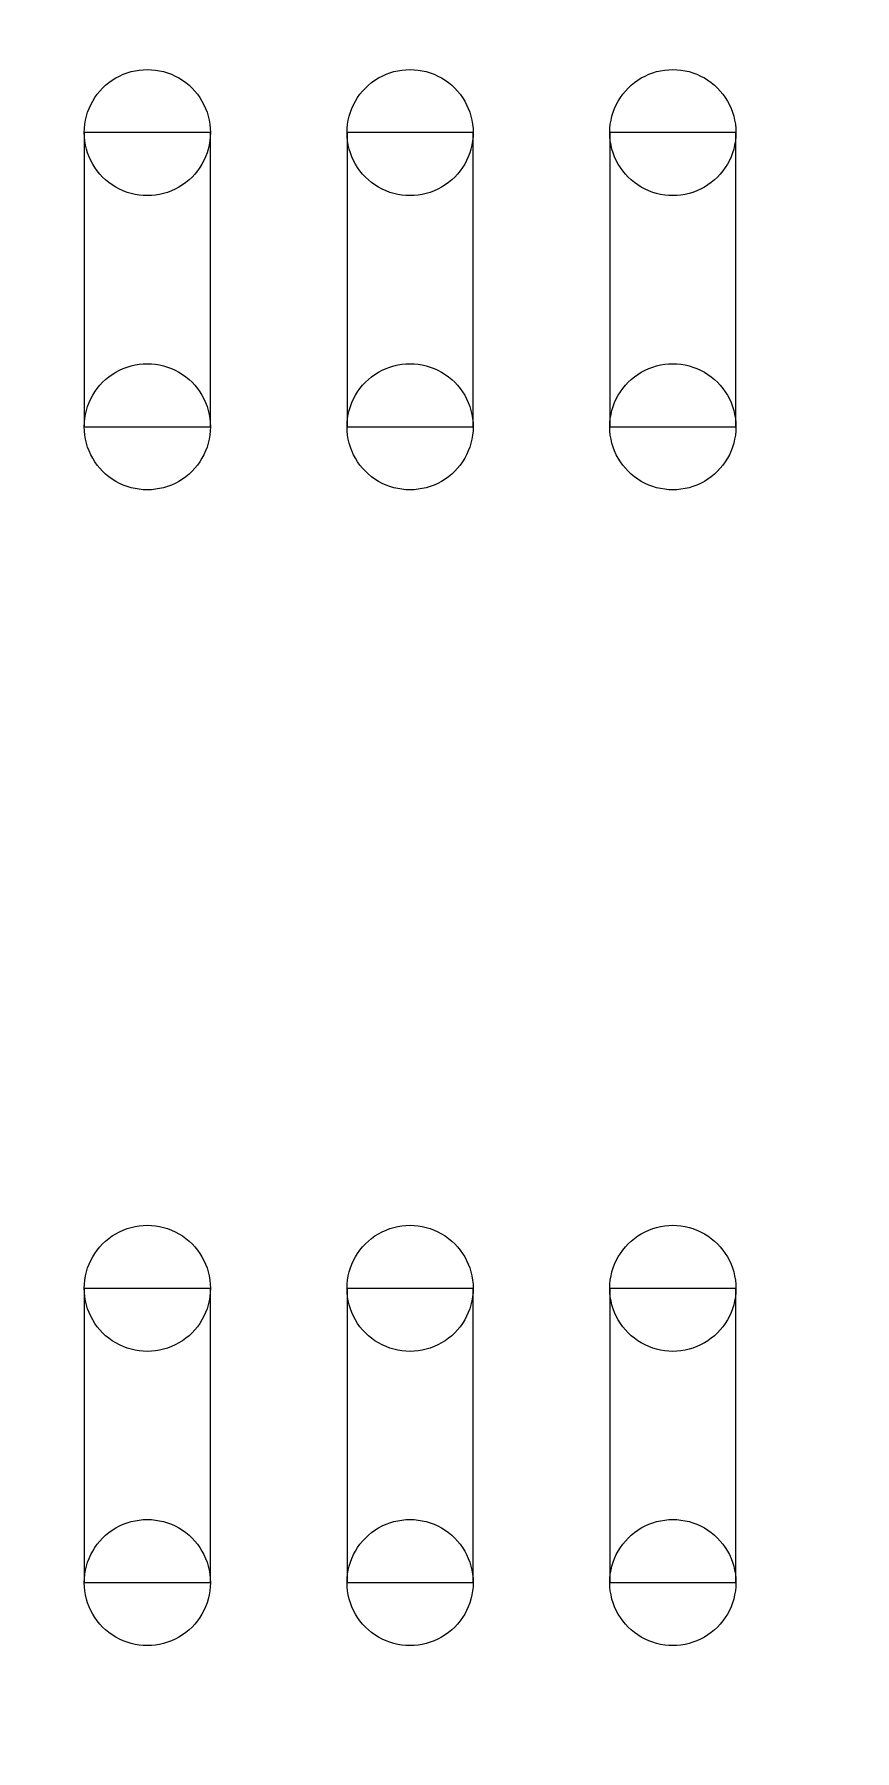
# Model space of a CAD drawing. Header units: millimetres. Extents: x -145 to 117, y -28 to 99.
# Drawn here: x -68.58 to -64.61, y 67 to 75.3 of the extents above; entities that cross this region are included whole.
import ezdxf

# ---------------------------------------------------------------- set-up
doc = ezdxf.new("R2010")
doc.units = ezdxf.units.MM
doc.header["$MEASUREMENT"] = 0
doc.layers.add('bottomstencil', color=7, linetype='Continuous')

msp = doc.modelspace()

# ---------------------------------------------------------------- linework, layer by layer
at = {"layer": 'bottomstencil', "color": 8, "lineweight": 9}
msp.add_open_spline([(-17.5854, 99.4833), (-17.5854, 99.4833), (-144.5854, 99.4833), (-144.5854, 99.4833), (-144.5854, 99.4833), (-144.5854, 99.4833), (-144.5854, -27.5167), (-144.5854, -27.5167), (-144.5854, -27.5167), (-144.5854, -27.5167), (-17.5854, -27.5167), (-17.5854, -27.5167), (-17.5854, -27.5167), (-17.5854, -27.5167), (-17.5854, 99.4833), (-17.5854, 99.4833)], degree=3, knots=[0, 0, 0, 0, 0.2, 0.2, 0.2, 0.2, 0.4, 0.4, 0.4, 0.4, 0.6, 0.6, 0.6, 0.6, 1, 1, 1, 1], dxfattribs=at)
at = {"layer": 'bottomstencil', "lineweight": 9}
for points, knots in [([(-68.3346, 74.8199), (-68.3346, 74.9288), (-68.2765, 75.0294), (-68.1822, 75.0839), (-68.1822, 75.0839), (-68.0879, 75.1383), (-67.9717, 75.1383), (-67.8774, 75.0839), (-67.8774, 75.0839), (-67.7831, 75.0294), (-67.725, 74.9288), (-67.725, 74.8199)], [0, 0, 0, 0, 0.25, 0.25, 0.25, 0.25, 0.5, 0.5, 0.5, 0.5, 1, 1, 1, 1]), ([(-67.0646, 74.8199), (-67.0646, 74.9288), (-67.0065, 75.0294), (-66.9122, 75.0839), (-66.9122, 75.0839), (-66.8179, 75.1383), (-66.7017, 75.1383), (-66.6074, 75.0839), (-66.6074, 75.0839), (-66.5131, 75.0294), (-66.455, 74.9288), (-66.455, 74.8199)], [0, 0, 0, 0, 0.25, 0.25, 0.25, 0.25, 0.5, 0.5, 0.5, 0.5, 1, 1, 1, 1]), ([(-65.7946, 74.8199), (-65.7946, 74.9288), (-65.7365, 75.0294), (-65.6422, 75.0839), (-65.6422, 75.0839), (-65.5479, 75.1383), (-65.4317, 75.1383), (-65.3374, 75.0839), (-65.3374, 75.0839), (-65.2431, 75.0294), (-65.185, 74.9288), (-65.185, 74.8199)], [0, 0, 0, 0, 0.25, 0.25, 0.25, 0.25, 0.5, 0.5, 0.5, 0.5, 1, 1, 1, 1]), ([(-67.725, 73.3975), (-67.725, 73.3975), (-68.3346, 73.3975), (-68.3346, 73.3975), (-68.3346, 73.3975), (-68.3346, 73.3975), (-68.3346, 74.8199), (-68.3346, 74.8199), (-68.3346, 74.8199), (-68.3346, 74.8199), (-67.725, 74.8199), (-67.725, 74.8199), (-67.725, 74.8199), (-67.725, 74.8199), (-67.725, 73.3975), (-67.725, 73.3975)], [0, 0, 0, 0, 0.2, 0.2, 0.2, 0.2, 0.4, 0.4, 0.4, 0.4, 0.6, 0.6, 0.6, 0.6, 1, 1, 1, 1]), ([(-67.725, 74.8199), (-67.725, 74.711), (-67.7831, 74.6104), (-67.8774, 74.5559), (-67.8774, 74.5559), (-67.9717, 74.5015), (-68.0879, 74.5015), (-68.1822, 74.5559), (-68.1822, 74.5559), (-68.2765, 74.6104), (-68.3346, 74.711), (-68.3346, 74.8199)], [0, 0, 0, 0, 0.25, 0.25, 0.25, 0.25, 0.5, 0.5, 0.5, 0.5, 1, 1, 1, 1]), ([(-68.0298, 74.8199), (-68.0298, 74.8199), (-68.0298, 74.8199), (-68.0298, 74.8199), (-68.0298, 74.8199), (-68.0298, 74.8199), (-68.0298, 74.8199), (-68.0298, 74.8199), (-68.0298, 74.8199), (-68.0298, 74.8199), (-68.0298, 74.8199), (-68.0298, 74.8199)], [0, 0, 0, 0, 0.25, 0.25, 0.25, 0.25, 0.5, 0.5, 0.5, 0.5, 1, 1, 1, 1]), ([(-68.0298, 74.8199), (-68.0298, 74.8199), (-68.0298, 74.8199), (-68.0298, 74.8199), (-68.0298, 74.8199), (-68.0298, 74.8199), (-68.0298, 74.8199), (-68.0298, 74.8199), (-68.0298, 74.8199), (-68.0298, 74.8199), (-68.0298, 74.8199), (-68.0298, 74.8199)], [0, 0, 0, 0, 0.25, 0.25, 0.25, 0.25, 0.5, 0.5, 0.5, 0.5, 1, 1, 1, 1]), ([(-66.455, 73.3975), (-66.455, 73.3975), (-67.0646, 73.3975), (-67.0646, 73.3975), (-67.0646, 73.3975), (-67.0646, 73.3975), (-67.0646, 74.8199), (-67.0646, 74.8199), (-67.0646, 74.8199), (-67.0646, 74.8199), (-66.455, 74.8199), (-66.455, 74.8199), (-66.455, 74.8199), (-66.455, 74.8199), (-66.455, 73.3975), (-66.455, 73.3975)], [0, 0, 0, 0, 0.2, 0.2, 0.2, 0.2, 0.4, 0.4, 0.4, 0.4, 0.6, 0.6, 0.6, 0.6, 1, 1, 1, 1]), ([(-66.455, 74.8199), (-66.455, 74.711), (-66.5131, 74.6104), (-66.6074, 74.5559), (-66.6074, 74.5559), (-66.7017, 74.5015), (-66.8179, 74.5015), (-66.9122, 74.5559), (-66.9122, 74.5559), (-67.0065, 74.6104), (-67.0646, 74.711), (-67.0646, 74.8199)], [0, 0, 0, 0, 0.25, 0.25, 0.25, 0.25, 0.5, 0.5, 0.5, 0.5, 1, 1, 1, 1]), ([(-66.7598, 74.8199), (-66.7598, 74.8199), (-66.7598, 74.8199), (-66.7598, 74.8199), (-66.7598, 74.8199), (-66.7598, 74.8199), (-66.7598, 74.8199), (-66.7598, 74.8199), (-66.7598, 74.8199), (-66.7598, 74.8199), (-66.7598, 74.8199), (-66.7598, 74.8199)], [0, 0, 0, 0, 0.25, 0.25, 0.25, 0.25, 0.5, 0.5, 0.5, 0.5, 1, 1, 1, 1]), ([(-66.7598, 74.8199), (-66.7598, 74.8199), (-66.7598, 74.8199), (-66.7598, 74.8199), (-66.7598, 74.8199), (-66.7598, 74.8199), (-66.7598, 74.8199), (-66.7598, 74.8199), (-66.7598, 74.8199), (-66.7598, 74.8199), (-66.7598, 74.8199), (-66.7598, 74.8199)], [0, 0, 0, 0, 0.25, 0.25, 0.25, 0.25, 0.5, 0.5, 0.5, 0.5, 1, 1, 1, 1]), ([(-65.185, 73.3975), (-65.185, 73.3975), (-65.7946, 73.3975), (-65.7946, 73.3975), (-65.7946, 73.3975), (-65.7946, 73.3975), (-65.7946, 74.8199), (-65.7946, 74.8199), (-65.7946, 74.8199), (-65.7946, 74.8199), (-65.185, 74.8199), (-65.185, 74.8199), (-65.185, 74.8199), (-65.185, 74.8199), (-65.185, 73.3975), (-65.185, 73.3975)], [0, 0, 0, 0, 0.2, 0.2, 0.2, 0.2, 0.4, 0.4, 0.4, 0.4, 0.6, 0.6, 0.6, 0.6, 1, 1, 1, 1]), ([(-65.185, 74.8199), (-65.185, 74.711), (-65.2431, 74.6104), (-65.3374, 74.5559), (-65.3374, 74.5559), (-65.4317, 74.5015), (-65.5479, 74.5015), (-65.6422, 74.5559), (-65.6422, 74.5559), (-65.7365, 74.6104), (-65.7946, 74.711), (-65.7946, 74.8199)], [0, 0, 0, 0, 0.25, 0.25, 0.25, 0.25, 0.5, 0.5, 0.5, 0.5, 1, 1, 1, 1]), ([(-65.4898, 74.8199), (-65.4898, 74.8199), (-65.4898, 74.8199), (-65.4898, 74.8199), (-65.4898, 74.8199), (-65.4898, 74.8199), (-65.4898, 74.8199), (-65.4898, 74.8199), (-65.4898, 74.8199), (-65.4898, 74.8199), (-65.4898, 74.8199), (-65.4898, 74.8199)], [0, 0, 0, 0, 0.25, 0.25, 0.25, 0.25, 0.5, 0.5, 0.5, 0.5, 1, 1, 1, 1]), ([(-65.4898, 74.8199), (-65.4898, 74.8199), (-65.4898, 74.8199), (-65.4898, 74.8199), (-65.4898, 74.8199), (-65.4898, 74.8199), (-65.4898, 74.8199), (-65.4898, 74.8199), (-65.4898, 74.8199), (-65.4898, 74.8199), (-65.4898, 74.8199), (-65.4898, 74.8199)], [0, 0, 0, 0, 0.25, 0.25, 0.25, 0.25, 0.5, 0.5, 0.5, 0.5, 1, 1, 1, 1]), ([(-68.3346, 73.3975), (-68.3346, 73.5064), (-68.2765, 73.607), (-68.1822, 73.6615), (-68.1822, 73.6615), (-68.0879, 73.7159), (-67.9717, 73.7159), (-67.8774, 73.6615), (-67.8774, 73.6615), (-67.7831, 73.607), (-67.725, 73.5064), (-67.725, 73.3975)], [0, 0, 0, 0, 0.25, 0.25, 0.25, 0.25, 0.5, 0.5, 0.5, 0.5, 1, 1, 1, 1]), ([(-67.0646, 73.3975), (-67.0646, 73.5064), (-67.0065, 73.607), (-66.9122, 73.6615), (-66.9122, 73.6615), (-66.8179, 73.7159), (-66.7017, 73.7159), (-66.6074, 73.6615), (-66.6074, 73.6615), (-66.5131, 73.607), (-66.455, 73.5064), (-66.455, 73.3975)], [0, 0, 0, 0, 0.25, 0.25, 0.25, 0.25, 0.5, 0.5, 0.5, 0.5, 1, 1, 1, 1]), ([(-65.7946, 73.3975), (-65.7946, 73.5064), (-65.7365, 73.607), (-65.6422, 73.6615), (-65.6422, 73.6615), (-65.5479, 73.7159), (-65.4317, 73.7159), (-65.3374, 73.6615), (-65.3374, 73.6615), (-65.2431, 73.607), (-65.185, 73.5064), (-65.185, 73.3975)], [0, 0, 0, 0, 0.25, 0.25, 0.25, 0.25, 0.5, 0.5, 0.5, 0.5, 1, 1, 1, 1]), ([(-67.725, 73.3975), (-67.725, 73.2886), (-67.7831, 73.188), (-67.8774, 73.1335), (-67.8774, 73.1335), (-67.9717, 73.0791), (-68.0879, 73.0791), (-68.1822, 73.1335), (-68.1822, 73.1335), (-68.2765, 73.188), (-68.3346, 73.2886), (-68.3346, 73.3975)], [0, 0, 0, 0, 0.25, 0.25, 0.25, 0.25, 0.5, 0.5, 0.5, 0.5, 1, 1, 1, 1]), ([(-68.0298, 73.3975), (-68.0298, 73.3975), (-68.0298, 73.3975), (-68.0298, 73.3975), (-68.0298, 73.3975), (-68.0298, 73.3975), (-68.0298, 73.3975), (-68.0298, 73.3975), (-68.0298, 73.3975), (-68.0298, 73.3975), (-68.0298, 73.3975), (-68.0298, 73.3975)], [0, 0, 0, 0, 0.25, 0.25, 0.25, 0.25, 0.5, 0.5, 0.5, 0.5, 1, 1, 1, 1]), ([(-68.0298, 73.3975), (-68.0298, 73.3975), (-68.0298, 73.3975), (-68.0298, 73.3975), (-68.0298, 73.3975), (-68.0298, 73.3975), (-68.0298, 73.3975), (-68.0298, 73.3975), (-68.0298, 73.3975), (-68.0298, 73.3975), (-68.0298, 73.3975), (-68.0298, 73.3975)], [0, 0, 0, 0, 0.25, 0.25, 0.25, 0.25, 0.5, 0.5, 0.5, 0.5, 1, 1, 1, 1]), ([(-66.455, 73.3975), (-66.455, 73.2886), (-66.5131, 73.188), (-66.6074, 73.1335), (-66.6074, 73.1335), (-66.7017, 73.0791), (-66.8179, 73.0791), (-66.9122, 73.1335), (-66.9122, 73.1335), (-67.0065, 73.188), (-67.0646, 73.2886), (-67.0646, 73.3975)], [0, 0, 0, 0, 0.25, 0.25, 0.25, 0.25, 0.5, 0.5, 0.5, 0.5, 1, 1, 1, 1]), ([(-66.7598, 73.3975), (-66.7598, 73.3975), (-66.7598, 73.3975), (-66.7598, 73.3975), (-66.7598, 73.3975), (-66.7598, 73.3975), (-66.7598, 73.3975), (-66.7598, 73.3975), (-66.7598, 73.3975), (-66.7598, 73.3975), (-66.7598, 73.3975), (-66.7598, 73.3975)], [0, 0, 0, 0, 0.25, 0.25, 0.25, 0.25, 0.5, 0.5, 0.5, 0.5, 1, 1, 1, 1]), ([(-66.7598, 73.3975), (-66.7598, 73.3975), (-66.7598, 73.3975), (-66.7598, 73.3975), (-66.7598, 73.3975), (-66.7598, 73.3975), (-66.7598, 73.3975), (-66.7598, 73.3975), (-66.7598, 73.3975), (-66.7598, 73.3975), (-66.7598, 73.3975), (-66.7598, 73.3975)], [0, 0, 0, 0, 0.25, 0.25, 0.25, 0.25, 0.5, 0.5, 0.5, 0.5, 1, 1, 1, 1]), ([(-65.185, 73.3975), (-65.185, 73.2886), (-65.2431, 73.188), (-65.3374, 73.1335), (-65.3374, 73.1335), (-65.4317, 73.0791), (-65.5479, 73.0791), (-65.6422, 73.1335), (-65.6422, 73.1335), (-65.7365, 73.188), (-65.7946, 73.2886), (-65.7946, 73.3975)], [0, 0, 0, 0, 0.25, 0.25, 0.25, 0.25, 0.5, 0.5, 0.5, 0.5, 1, 1, 1, 1]), ([(-65.4898, 73.3975), (-65.4898, 73.3975), (-65.4898, 73.3975), (-65.4898, 73.3975), (-65.4898, 73.3975), (-65.4898, 73.3975), (-65.4898, 73.3975), (-65.4898, 73.3975), (-65.4898, 73.3975), (-65.4898, 73.3975), (-65.4898, 73.3975), (-65.4898, 73.3975)], [0, 0, 0, 0, 0.25, 0.25, 0.25, 0.25, 0.5, 0.5, 0.5, 0.5, 1, 1, 1, 1]), ([(-65.4898, 73.3975), (-65.4898, 73.3975), (-65.4898, 73.3975), (-65.4898, 73.3975), (-65.4898, 73.3975), (-65.4898, 73.3975), (-65.4898, 73.3975), (-65.4898, 73.3975), (-65.4898, 73.3975), (-65.4898, 73.3975), (-65.4898, 73.3975), (-65.4898, 73.3975)], [0, 0, 0, 0, 0.25, 0.25, 0.25, 0.25, 0.5, 0.5, 0.5, 0.5, 1, 1, 1, 1]), ([(-68.3346, 69.2319), (-68.3346, 69.3408), (-68.2765, 69.4414), (-68.1822, 69.4959), (-68.1822, 69.4959), (-68.0879, 69.5503), (-67.9717, 69.5503), (-67.8774, 69.4959), (-67.8774, 69.4959), (-67.7831, 69.4414), (-67.725, 69.3408), (-67.725, 69.2319)], [0, 0, 0, 0, 0.25, 0.25, 0.25, 0.25, 0.5, 0.5, 0.5, 0.5, 1, 1, 1, 1]), ([(-67.0646, 69.2319), (-67.0646, 69.3408), (-67.0065, 69.4414), (-66.9122, 69.4959), (-66.9122, 69.4959), (-66.8179, 69.5503), (-66.7017, 69.5503), (-66.6074, 69.4959), (-66.6074, 69.4959), (-66.5131, 69.4414), (-66.455, 69.3408), (-66.455, 69.2319)], [0, 0, 0, 0, 0.25, 0.25, 0.25, 0.25, 0.5, 0.5, 0.5, 0.5, 1, 1, 1, 1]), ([(-65.7946, 69.2319), (-65.7946, 69.3408), (-65.7365, 69.4414), (-65.6422, 69.4959), (-65.6422, 69.4959), (-65.5479, 69.5503), (-65.4317, 69.5503), (-65.3374, 69.4959), (-65.3374, 69.4959), (-65.2431, 69.4414), (-65.185, 69.3408), (-65.185, 69.2319)], [0, 0, 0, 0, 0.25, 0.25, 0.25, 0.25, 0.5, 0.5, 0.5, 0.5, 1, 1, 1, 1]), ([(-67.725, 67.8095), (-67.725, 67.8095), (-68.3346, 67.8095), (-68.3346, 67.8095), (-68.3346, 67.8095), (-68.3346, 67.8095), (-68.3346, 69.2319), (-68.3346, 69.2319), (-68.3346, 69.2319), (-68.3346, 69.2319), (-67.725, 69.2319), (-67.725, 69.2319), (-67.725, 69.2319), (-67.725, 69.2319), (-67.725, 67.8095), (-67.725, 67.8095)], [0, 0, 0, 0, 0.2, 0.2, 0.2, 0.2, 0.4, 0.4, 0.4, 0.4, 0.6, 0.6, 0.6, 0.6, 1, 1, 1, 1]), ([(-67.725, 69.2319), (-67.725, 69.123), (-67.7831, 69.0224), (-67.8774, 68.9679), (-67.8774, 68.9679), (-67.9717, 68.9135), (-68.0879, 68.9135), (-68.1822, 68.9679), (-68.1822, 68.9679), (-68.2765, 69.0224), (-68.3346, 69.123), (-68.3346, 69.2319)], [0, 0, 0, 0, 0.25, 0.25, 0.25, 0.25, 0.5, 0.5, 0.5, 0.5, 1, 1, 1, 1]), ([(-68.0298, 69.2319), (-68.0298, 69.2319), (-68.0298, 69.2319), (-68.0298, 69.2319), (-68.0298, 69.2319), (-68.0298, 69.2319), (-68.0298, 69.2319), (-68.0298, 69.2319), (-68.0298, 69.2319), (-68.0298, 69.2319), (-68.0298, 69.2319), (-68.0298, 69.2319)], [0, 0, 0, 0, 0.25, 0.25, 0.25, 0.25, 0.5, 0.5, 0.5, 0.5, 1, 1, 1, 1]), ([(-68.0298, 69.2319), (-68.0298, 69.2319), (-68.0298, 69.2319), (-68.0298, 69.2319), (-68.0298, 69.2319), (-68.0298, 69.2319), (-68.0298, 69.2319), (-68.0298, 69.2319), (-68.0298, 69.2319), (-68.0298, 69.2319), (-68.0298, 69.2319), (-68.0298, 69.2319)], [0, 0, 0, 0, 0.25, 0.25, 0.25, 0.25, 0.5, 0.5, 0.5, 0.5, 1, 1, 1, 1]), ([(-66.455, 67.8095), (-66.455, 67.8095), (-67.0646, 67.8095), (-67.0646, 67.8095), (-67.0646, 67.8095), (-67.0646, 67.8095), (-67.0646, 69.2319), (-67.0646, 69.2319), (-67.0646, 69.2319), (-67.0646, 69.2319), (-66.455, 69.2319), (-66.455, 69.2319), (-66.455, 69.2319), (-66.455, 69.2319), (-66.455, 67.8095), (-66.455, 67.8095)], [0, 0, 0, 0, 0.2, 0.2, 0.2, 0.2, 0.4, 0.4, 0.4, 0.4, 0.6, 0.6, 0.6, 0.6, 1, 1, 1, 1]), ([(-66.455, 69.2319), (-66.455, 69.123), (-66.5131, 69.0224), (-66.6074, 68.9679), (-66.6074, 68.9679), (-66.7017, 68.9135), (-66.8179, 68.9135), (-66.9122, 68.9679), (-66.9122, 68.9679), (-67.0065, 69.0224), (-67.0646, 69.123), (-67.0646, 69.2319)], [0, 0, 0, 0, 0.25, 0.25, 0.25, 0.25, 0.5, 0.5, 0.5, 0.5, 1, 1, 1, 1]), ([(-66.7598, 69.2319), (-66.7598, 69.2319), (-66.7598, 69.2319), (-66.7598, 69.2319), (-66.7598, 69.2319), (-66.7598, 69.2319), (-66.7598, 69.2319), (-66.7598, 69.2319), (-66.7598, 69.2319), (-66.7598, 69.2319), (-66.7598, 69.2319), (-66.7598, 69.2319)], [0, 0, 0, 0, 0.25, 0.25, 0.25, 0.25, 0.5, 0.5, 0.5, 0.5, 1, 1, 1, 1]), ([(-66.7598, 69.2319), (-66.7598, 69.2319), (-66.7598, 69.2319), (-66.7598, 69.2319), (-66.7598, 69.2319), (-66.7598, 69.2319), (-66.7598, 69.2319), (-66.7598, 69.2319), (-66.7598, 69.2319), (-66.7598, 69.2319), (-66.7598, 69.2319), (-66.7598, 69.2319)], [0, 0, 0, 0, 0.25, 0.25, 0.25, 0.25, 0.5, 0.5, 0.5, 0.5, 1, 1, 1, 1]), ([(-65.185, 67.8095), (-65.185, 67.8095), (-65.7946, 67.8095), (-65.7946, 67.8095), (-65.7946, 67.8095), (-65.7946, 67.8095), (-65.7946, 69.2319), (-65.7946, 69.2319), (-65.7946, 69.2319), (-65.7946, 69.2319), (-65.185, 69.2319), (-65.185, 69.2319), (-65.185, 69.2319), (-65.185, 69.2319), (-65.185, 67.8095), (-65.185, 67.8095)], [0, 0, 0, 0, 0.2, 0.2, 0.2, 0.2, 0.4, 0.4, 0.4, 0.4, 0.6, 0.6, 0.6, 0.6, 1, 1, 1, 1]), ([(-65.185, 69.2319), (-65.185, 69.123), (-65.2431, 69.0224), (-65.3374, 68.9679), (-65.3374, 68.9679), (-65.4317, 68.9135), (-65.5479, 68.9135), (-65.6422, 68.9679), (-65.6422, 68.9679), (-65.7365, 69.0224), (-65.7946, 69.123), (-65.7946, 69.2319)], [0, 0, 0, 0, 0.25, 0.25, 0.25, 0.25, 0.5, 0.5, 0.5, 0.5, 1, 1, 1, 1]), ([(-65.4898, 69.2319), (-65.4898, 69.2319), (-65.4898, 69.2319), (-65.4898, 69.2319), (-65.4898, 69.2319), (-65.4898, 69.2319), (-65.4898, 69.2319), (-65.4898, 69.2319), (-65.4898, 69.2319), (-65.4898, 69.2319), (-65.4898, 69.2319), (-65.4898, 69.2319)], [0, 0, 0, 0, 0.25, 0.25, 0.25, 0.25, 0.5, 0.5, 0.5, 0.5, 1, 1, 1, 1]), ([(-65.4898, 69.2319), (-65.4898, 69.2319), (-65.4898, 69.2319), (-65.4898, 69.2319), (-65.4898, 69.2319), (-65.4898, 69.2319), (-65.4898, 69.2319), (-65.4898, 69.2319), (-65.4898, 69.2319), (-65.4898, 69.2319), (-65.4898, 69.2319), (-65.4898, 69.2319)], [0, 0, 0, 0, 0.25, 0.25, 0.25, 0.25, 0.5, 0.5, 0.5, 0.5, 1, 1, 1, 1]), ([(-68.3346, 67.8095), (-68.3346, 67.9184), (-68.2765, 68.019), (-68.1822, 68.0735), (-68.1822, 68.0735), (-68.0879, 68.1279), (-67.9717, 68.1279), (-67.8774, 68.0735), (-67.8774, 68.0735), (-67.7831, 68.019), (-67.725, 67.9184), (-67.725, 67.8095)], [0, 0, 0, 0, 0.25, 0.25, 0.25, 0.25, 0.5, 0.5, 0.5, 0.5, 1, 1, 1, 1]), ([(-67.0646, 67.8095), (-67.0646, 67.9184), (-67.0065, 68.019), (-66.9122, 68.0735), (-66.9122, 68.0735), (-66.8179, 68.1279), (-66.7017, 68.1279), (-66.6074, 68.0735), (-66.6074, 68.0735), (-66.5131, 68.019), (-66.455, 67.9184), (-66.455, 67.8095)], [0, 0, 0, 0, 0.25, 0.25, 0.25, 0.25, 0.5, 0.5, 0.5, 0.5, 1, 1, 1, 1]), ([(-65.7946, 67.8095), (-65.7946, 67.9184), (-65.7365, 68.019), (-65.6422, 68.0735), (-65.6422, 68.0735), (-65.5479, 68.1279), (-65.4317, 68.1279), (-65.3374, 68.0735), (-65.3374, 68.0735), (-65.2431, 68.019), (-65.185, 67.9184), (-65.185, 67.8095)], [0, 0, 0, 0, 0.25, 0.25, 0.25, 0.25, 0.5, 0.5, 0.5, 0.5, 1, 1, 1, 1]), ([(-67.725, 67.8095), (-67.725, 67.7006), (-67.7831, 67.6), (-67.8774, 67.5455), (-67.8774, 67.5455), (-67.9717, 67.4911), (-68.0879, 67.4911), (-68.1822, 67.5455), (-68.1822, 67.5455), (-68.2765, 67.6), (-68.3346, 67.7006), (-68.3346, 67.8095)], [0, 0, 0, 0, 0.25, 0.25, 0.25, 0.25, 0.5, 0.5, 0.5, 0.5, 1, 1, 1, 1]), ([(-68.0298, 67.8095), (-68.0298, 67.8095), (-68.0298, 67.8095), (-68.0298, 67.8095), (-68.0298, 67.8095), (-68.0298, 67.8095), (-68.0298, 67.8095), (-68.0298, 67.8095), (-68.0298, 67.8095), (-68.0298, 67.8095), (-68.0298, 67.8095), (-68.0298, 67.8095)], [0, 0, 0, 0, 0.25, 0.25, 0.25, 0.25, 0.5, 0.5, 0.5, 0.5, 1, 1, 1, 1]), ([(-68.0298, 67.8095), (-68.0298, 67.8095), (-68.0298, 67.8095), (-68.0298, 67.8095), (-68.0298, 67.8095), (-68.0298, 67.8095), (-68.0298, 67.8095), (-68.0298, 67.8095), (-68.0298, 67.8095), (-68.0298, 67.8095), (-68.0298, 67.8095), (-68.0298, 67.8095)], [0, 0, 0, 0, 0.25, 0.25, 0.25, 0.25, 0.5, 0.5, 0.5, 0.5, 1, 1, 1, 1]), ([(-66.455, 67.8095), (-66.455, 67.7006), (-66.5131, 67.6), (-66.6074, 67.5455), (-66.6074, 67.5455), (-66.7017, 67.4911), (-66.8179, 67.4911), (-66.9122, 67.5455), (-66.9122, 67.5455), (-67.0065, 67.6), (-67.0646, 67.7006), (-67.0646, 67.8095)], [0, 0, 0, 0, 0.25, 0.25, 0.25, 0.25, 0.5, 0.5, 0.5, 0.5, 1, 1, 1, 1]), ([(-66.7598, 67.8095), (-66.7598, 67.8095), (-66.7598, 67.8095), (-66.7598, 67.8095), (-66.7598, 67.8095), (-66.7598, 67.8095), (-66.7598, 67.8095), (-66.7598, 67.8095), (-66.7598, 67.8095), (-66.7598, 67.8095), (-66.7598, 67.8095), (-66.7598, 67.8095)], [0, 0, 0, 0, 0.25, 0.25, 0.25, 0.25, 0.5, 0.5, 0.5, 0.5, 1, 1, 1, 1]), ([(-66.7598, 67.8095), (-66.7598, 67.8095), (-66.7598, 67.8095), (-66.7598, 67.8095), (-66.7598, 67.8095), (-66.7598, 67.8095), (-66.7598, 67.8095), (-66.7598, 67.8095), (-66.7598, 67.8095), (-66.7598, 67.8095), (-66.7598, 67.8095), (-66.7598, 67.8095)], [0, 0, 0, 0, 0.25, 0.25, 0.25, 0.25, 0.5, 0.5, 0.5, 0.5, 1, 1, 1, 1]), ([(-65.185, 67.8095), (-65.185, 67.7006), (-65.2431, 67.6), (-65.3374, 67.5455), (-65.3374, 67.5455), (-65.4317, 67.4911), (-65.5479, 67.4911), (-65.6422, 67.5455), (-65.6422, 67.5455), (-65.7365, 67.6), (-65.7946, 67.7006), (-65.7946, 67.8095)], [0, 0, 0, 0, 0.25, 0.25, 0.25, 0.25, 0.5, 0.5, 0.5, 0.5, 1, 1, 1, 1]), ([(-65.4898, 67.8095), (-65.4898, 67.8095), (-65.4898, 67.8095), (-65.4898, 67.8095), (-65.4898, 67.8095), (-65.4898, 67.8095), (-65.4898, 67.8095), (-65.4898, 67.8095), (-65.4898, 67.8095), (-65.4898, 67.8095), (-65.4898, 67.8095), (-65.4898, 67.8095)], [0, 0, 0, 0, 0.25, 0.25, 0.25, 0.25, 0.5, 0.5, 0.5, 0.5, 1, 1, 1, 1]), ([(-65.4898, 67.8095), (-65.4898, 67.8095), (-65.4898, 67.8095), (-65.4898, 67.8095), (-65.4898, 67.8095), (-65.4898, 67.8095), (-65.4898, 67.8095), (-65.4898, 67.8095), (-65.4898, 67.8095), (-65.4898, 67.8095), (-65.4898, 67.8095), (-65.4898, 67.8095)], [0, 0, 0, 0, 0.25, 0.25, 0.25, 0.25, 0.5, 0.5, 0.5, 0.5, 1, 1, 1, 1])]:
    msp.add_open_spline(points, degree=3, knots=knots, dxfattribs=at)

doc.saveas('drawing.dxf')
